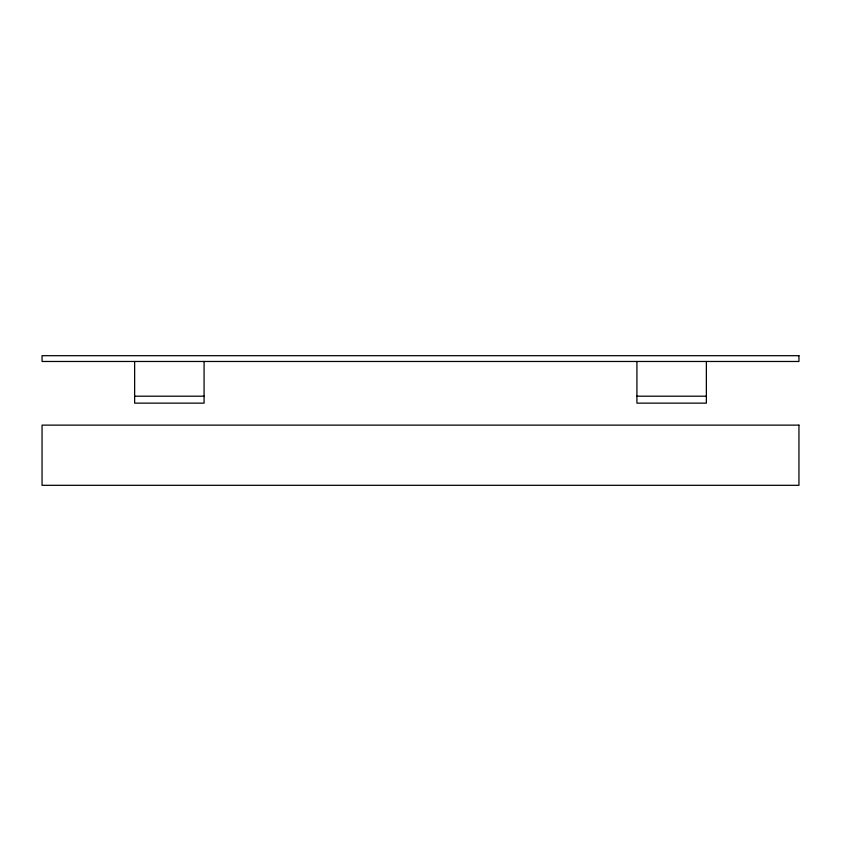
<?xml version="1.0" encoding="UTF-8"?>
<svg xmlns="http://www.w3.org/2000/svg" width="841" height="841" viewBox="0 0 841 841"><rect width="100%" height="100%" fill="white"/><g stroke="black" fill="none" stroke-linecap="round" stroke-linejoin="round"><path stroke-width="1.26" d="M134.634 396.195L204.079 396.195M636.921 396.195L706.366 396.195M706.366 361.472L706.366 403.144L636.921 403.144L636.921 361.472M204.079 361.472L204.079 403.144L134.634 403.144L134.634 361.472M798.95 355.69L42.05 355.69L42.05 361.472L798.95 361.472L798.95 355.69M798.95 425.125L42.05 425.125L42.05 485.31L798.95 485.31L798.95 425.125"/></g></svg>
